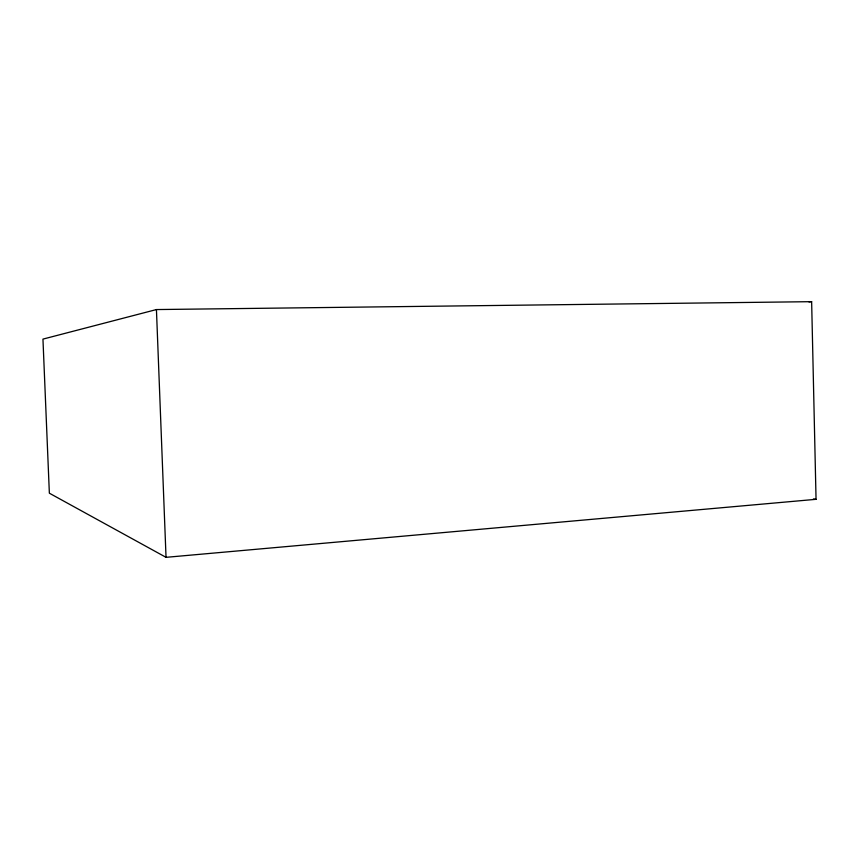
<?xml version="1.0" encoding="UTF-8"?>
<svg xmlns="http://www.w3.org/2000/svg" width="859" height="859" viewBox="0 0 859 859"><rect width="100%" height="100%" fill="white"/><g stroke="black" fill="none" stroke-linecap="round" stroke-linejoin="round"><path stroke-width="1.29" d="M156.435 309.562L42.95 339.112L49.36 493.195L166.034 557.33L816.05 499.315L811.637 301.67L156.435 309.562L166.034 557.33M808.963 301.906L811.637 301.67M813.387 499.004L816.05 499.315"/></g></svg>
